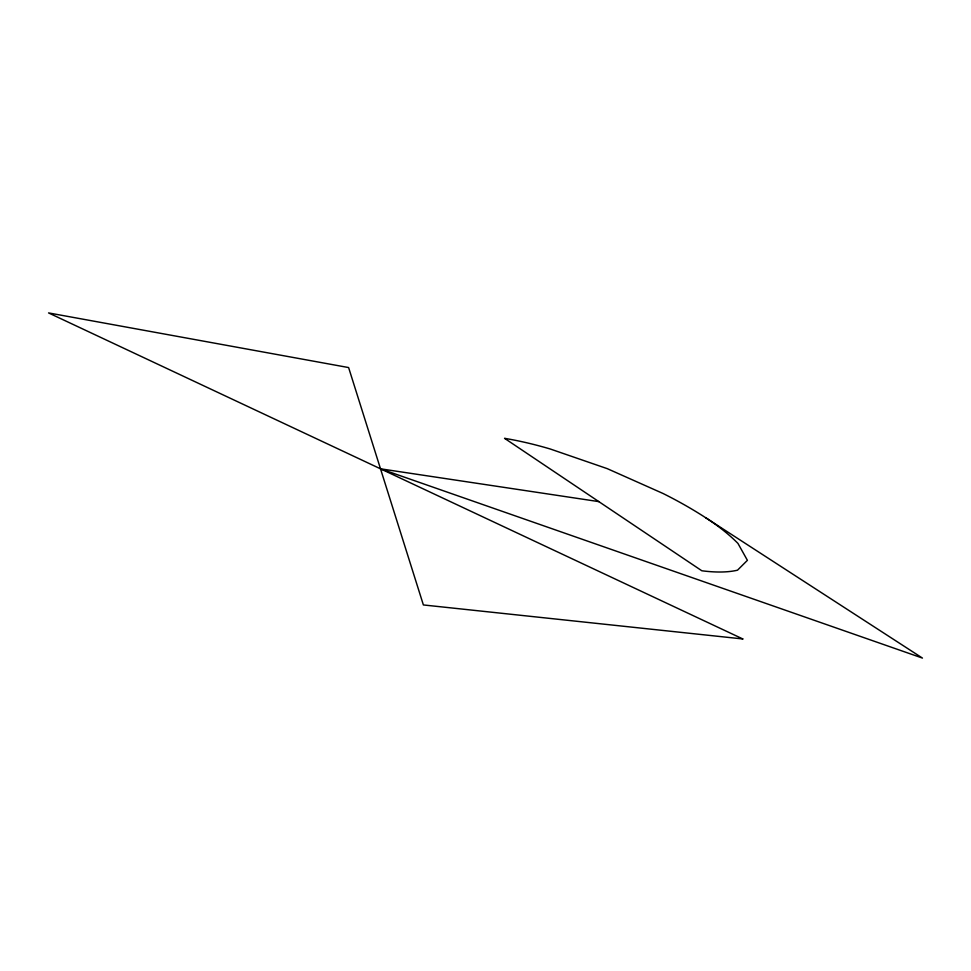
<?xml version="1.0" encoding="UTF-8"?>
<svg xmlns="http://www.w3.org/2000/svg" width="971" height="971" viewBox="0 0 971 971"><rect width="100%" height="100%" fill="white"/><g stroke="black" fill="none" stroke-linecap="round" stroke-linejoin="round"><path stroke-width="1.46" d="M598.828 501.619L380.498 468.811L922.45 658.083L705.589 517.664A195.875 81.151 23.6 0 0 663.035 493.486L607.227 468.641L550.229 448.99A195.147 81.236 22.7 0 0 504.544 438.322L701.827 570.766A114.59 43.282 23.7 0 0 737.511 570.183L747.403 560.328L737.948 543.408A120.101 47.47 23.9 0 0 705.589 517.664M742.815 638.954L423.38 604.945L348.613 367.56L48.55 312.917L742.815 638.954"/></g></svg>
